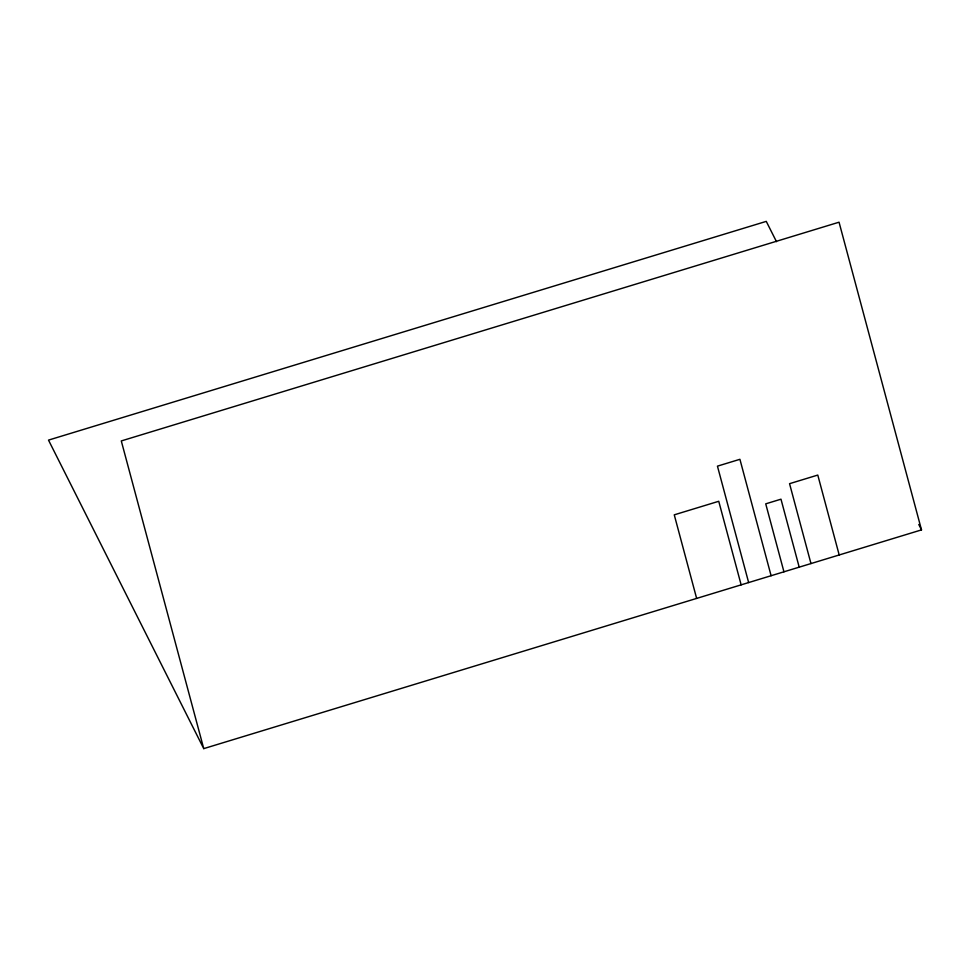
<?xml version="1.0" encoding="UTF-8"?>
<svg xmlns="http://www.w3.org/2000/svg" width="970" height="970" viewBox="0 0 970 970"><rect width="100%" height="100%" fill="white"/><g stroke="black" fill="none" stroke-linecap="round" stroke-linejoin="round"><path stroke-width="1.45" d="M203.736 748.622L921.5 529.887L839.05 222.203L121.286 440.938L203.736 748.622L48.5 440.113L766.264 221.378L776.485 241.675M918.772 524.479L921.5 529.887M839.195 554.973L817.783 475.07L789.556 483.678L810.968 563.57M799.195 567.159L780.983 499.186L765.73 503.842L783.942 571.803M771.101 575.719L739.916 459.307L717.448 466.146L748.646 582.57M741.141 584.849L718.746 501.284L674.259 514.84L696.642 598.417"/></g></svg>
